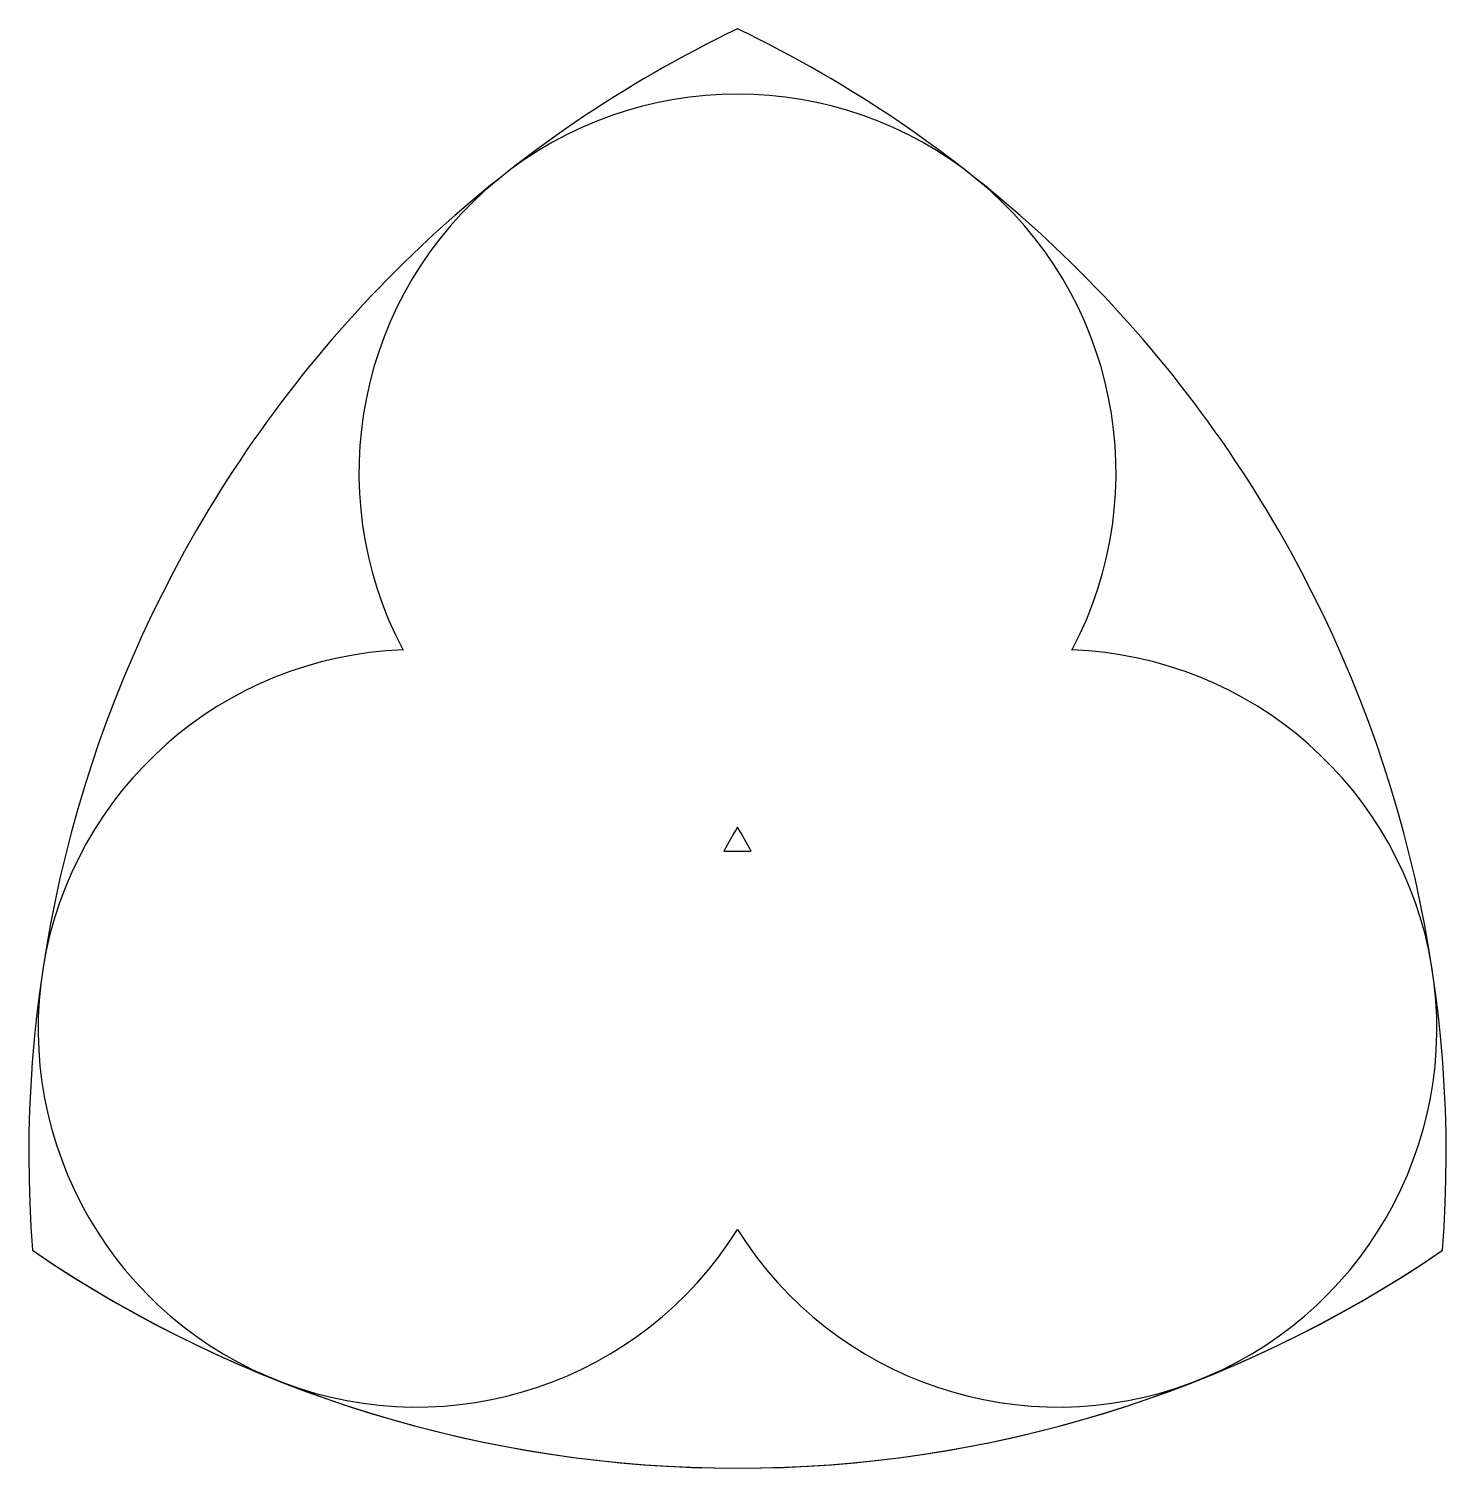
# Model space of a CAD drawing. Extents: x -18.4 to 18.4, y -16.2 to 21.1.
import ezdxf

# ---------------------------------------------------------------- set-up
doc = ezdxf.new("R2010")
doc.units = 0
doc.layers.add('MODELSKETCH_VISIBLE', color=7, linetype='CONTINUOUS')

msp = doc.modelspace()

# ---------------------------------------------------------------- linework, layer by layer
at = {"layer": 'MODELSKETCH_VISIBLE'}
for centre, radius, start, end in [((14.051, -8.113), 32.45, 115.6589, 150), ((-14.051, -8.113), 32.45, 30, 64.3411), ((0, 9.616), 9.828, 332.0725, 207.9275), ((14.051, -8.113), 32.45, 150, 184.3411), ((-14.051, -8.113), 32.45, 355.6589, 30), ((-8.328, -4.808), 9.828, 92.0725, 327.9275), ((8.328, -4.808), 9.828, 212.0725, 87.9275), ((8.328, -4.808), 9.828, 147.9275, 152.0725), ((-8.328, -4.808), 9.828, 27.9275, 32.0725), ((0, 9.616), 9.828, 267.9275, 272.0725), ((0, 16.225), 32.45, 235.6589, 304.3411), ((0, 16.225), 32.45, 235.6589, 270), ((0, 16.225), 32.45, 270, 304.3411)]:
    msp.add_arc(centre, radius, start, end, dxfattribs=at)

doc.saveas('drawing.dxf')
